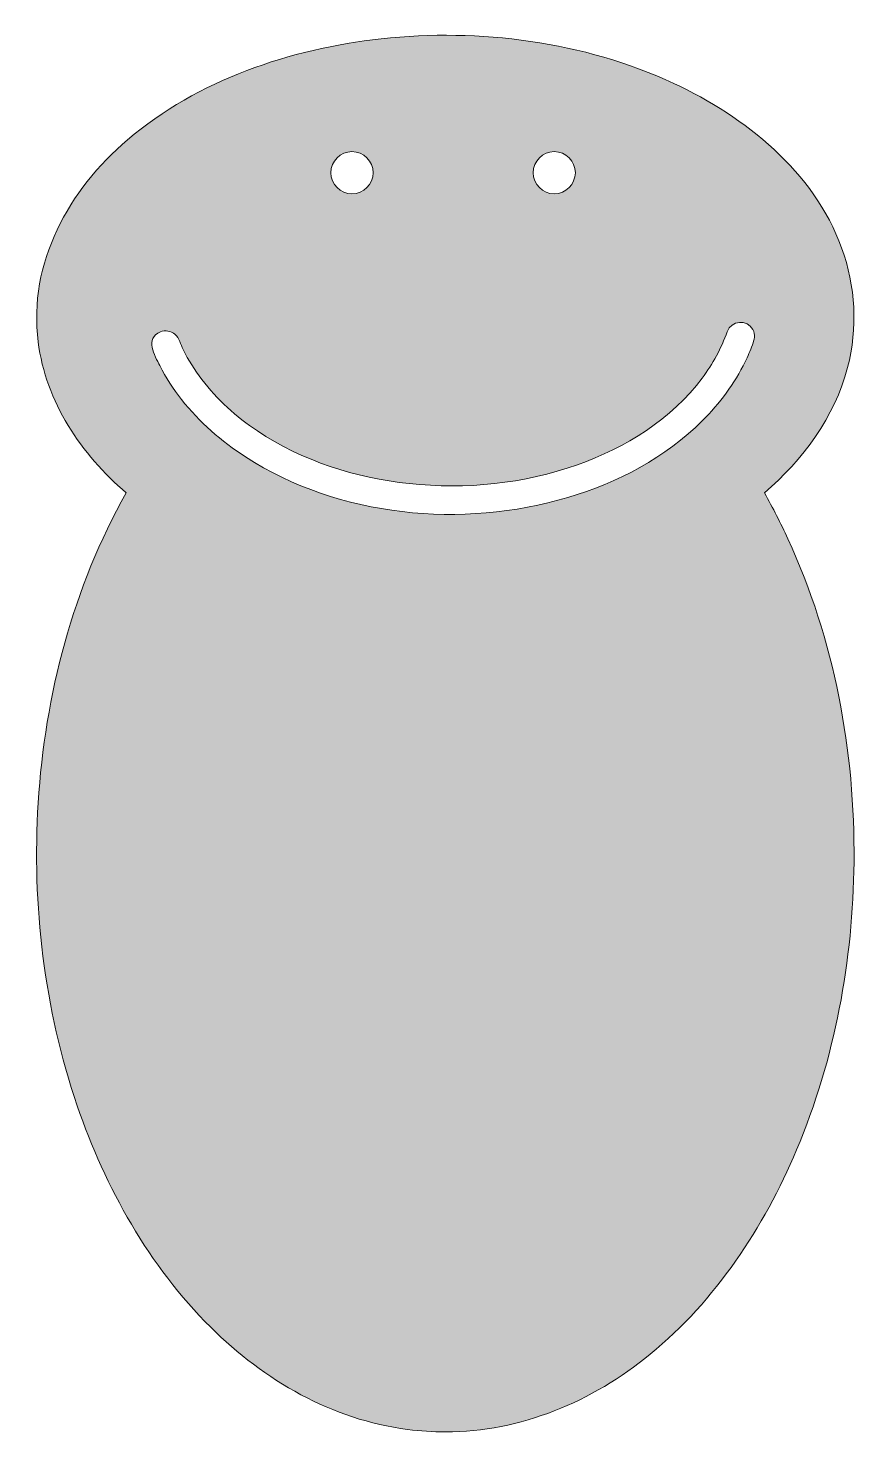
# Model space of a CAD drawing. Header units: inches. Extents: x -1 to 60, y 0 to 102.
import ezdxf

# ---------------------------------------------------------------- set-up
doc = ezdxf.new("R2010")
doc.units = ezdxf.units.IN
doc.header["$MEASUREMENT"] = 0
doc.layers.add('Layer 1', color=7, linetype='Continuous')

msp = doc.modelspace()

# ---------------------------------------------------------------- hatches: boundary and pattern name
at = {"layer": 'Layer 1', "true_color": 0x8fd3d1}
h = msp.add_hatch(color=133, dxfattribs=at)
h.dxf.hatch_style = 2
edge = h.paths.add_edge_path()
edge.add_spline(control_points=[(44.61, 5.65), (49.37, 9.56), (52.87, 14.87), (55.25, 20.51), (58.04, 27.12), (59.36, 34.31), (59.43, 41.46), (59.51, 49.51), (58, 57.65), (54.62, 64.98), (54.1, 66.11), (53.53, 67.22), (52.92, 68.31), (55.72, 70.72), (58.01, 73.82), (58.96, 77.43), (59.71, 80.3), (59.55, 83.35), (58.53, 86.14), (56.5, 91.69), (51.55, 95.67), (46.33, 98.1), (39.76, 101.16), (32.23, 102.13), (25.05, 101.35), (18.45, 100.63), (11.73, 98.35), (6.62, 94), (2.33, 90.35), (-0.61, 85.06), (0.12, 79.3), (0.67, 74.93), (3.24, 71.13), (6.52, 68.31), (2.64, 61.45), (0.61, 53.61), (0.12, 45.77), (-0.34, 38.34), (0.55, 30.78), (2.96, 23.73), (5, 17.77), (8.17, 12.08), (12.66, 7.61), (16.55, 3.75), (21.49, 0.88), (26.98, 0.18), (27.89, 0.06), (28.8, 0), (29.72, 0), (35.2, 0), (40.4, 2.2), (44.61, 5.65)], knot_values=[0, 0, 0, 0, 1, 1, 1, 2, 2, 2, 3, 3, 3, 4, 4, 4, 5, 5, 5, 6, 6, 6, 7, 7, 7, 8, 8, 8, 9, 9, 9, 10, 10, 10, 11, 11, 11, 12, 12, 12, 13, 13, 13, 14, 14, 14, 15, 15, 15, 16, 16, 16, 17, 17, 17, 17], degree=3, periodic=1)
edge = h.paths.add_edge_path()
edge.add_spline(control_points=[(39.17, 91.6), (39.17, 90.77), (38.47, 90.07), (37.63, 90.07), (36.8, 90.07), (36.1, 90.77), (36.1, 91.6), (36.1, 92.44), (36.8, 93.14), (37.63, 93.14), (38.47, 93.14), (39.17, 92.44), (39.17, 91.6)], knot_values=[0, 0, 0, 0, 1, 1, 1, 2, 2, 2, 3, 3, 3, 4, 4, 4, 4], degree=3, periodic=1)
edge = h.paths.add_edge_path()
edge.add_spline(control_points=[(24.47, 91.6), (24.47, 90.77), (23.77, 90.07), (22.93, 90.07), (22.09, 90.07), (21.39, 90.77), (21.39, 91.6), (21.39, 92.44), (22.09, 93.14), (22.93, 93.14), (23.77, 93.14), (24.47, 92.44), (24.47, 91.6)], knot_values=[0, 0, 0, 0, 1, 1, 1, 2, 2, 2, 3, 3, 3, 4, 4, 4, 4], degree=3, periodic=1)
edge = h.paths.add_edge_path()
edge.add_spline(control_points=[(10.06, 79.85), (10.37, 79.58), (10.49, 79.1), (10.66, 78.74), (11.04, 77.97), (11.49, 77.25), (12.01, 76.57), (13.13, 75.1), (14.52, 73.85), (16.06, 72.82), (19.32, 70.63), (23.2, 69.41), (27.09, 68.99), (31.19, 68.55), (35.43, 68.97), (39.32, 70.36), (42.82, 71.6), (46.16, 73.67), (48.4, 76.67), (49.16, 77.7), (49.79, 78.83), (50.21, 80.04), (50.49, 80.87), (51.66, 80.97), (52.08, 80.2), (52.28, 79.82), (52.18, 79.46), (52.04, 79.08), (51.89, 78.66), (51.71, 78.25), (51.51, 77.85), (50.74, 76.25), (49.66, 74.82), (48.41, 73.57), (45.72, 70.88), (42.25, 69.05), (38.63, 67.98), (30.96, 65.7), (21.98, 66.54), (15.2, 70.93), (13.44, 72.07), (11.84, 73.46), (10.54, 75.11), (9.94, 75.88), (9.4, 76.7), (8.96, 77.57), (8.58, 78.3), (7.87, 79.57), (9, 80.03), (9.36, 80.17), (9.77, 80.11), (10.06, 79.85)], knot_values=[0, 0, 0, 0, 1, 1, 1, 2, 2, 2, 3, 3, 3, 4, 4, 4, 5, 5, 5, 6, 6, 6, 7, 7, 7, 8, 8, 8, 9, 9, 9, 10, 10, 10, 11, 11, 11, 12, 12, 12, 13, 13, 13, 14, 14, 14, 15, 15, 15, 16, 16, 16, 17, 17, 17, 17], degree=3, periodic=1)

# ---------------------------------------------------------------- linework, layer by layer
at = {"layer": 'Layer 1', "lineweight": 0}
for points, knots in [([(44.61, 5.65), (49.37, 9.56), (52.87, 14.87), (55.25, 20.51), (58.04, 27.12), (59.36, 34.31), (59.43, 41.46), (59.51, 49.51), (58, 57.65), (54.62, 64.98), (54.1, 66.11), (53.53, 67.22), (52.92, 68.31), (55.72, 70.72), (58.01, 73.82), (58.96, 77.43), (59.71, 80.3), (59.55, 83.35), (58.53, 86.14), (56.5, 91.69), (51.55, 95.67), (46.33, 98.1), (39.76, 101.16), (32.23, 102.13), (25.05, 101.35), (18.45, 100.63), (11.73, 98.35), (6.62, 94), (2.33, 90.35), (-0.61, 85.06), (0.12, 79.3), (0.67, 74.93), (3.24, 71.13), (6.52, 68.31), (2.64, 61.45), (0.61, 53.61), (0.12, 45.77), (-0.34, 38.34), (0.55, 30.78), (2.96, 23.73), (5, 17.77), (8.17, 12.08), (12.66, 7.61), (16.55, 3.75), (21.49, 0.88), (26.98, 0.18), (27.89, 0.06), (28.8, 0), (29.72, 0), (35.2, 0), (40.4, 2.2), (44.61, 5.65)], [0, 0, 0, 0, 1, 1, 1, 2, 2, 2, 3, 3, 3, 4, 4, 4, 5, 5, 5, 6, 6, 6, 7, 7, 7, 8, 8, 8, 9, 9, 9, 10, 10, 10, 11, 11, 11, 12, 12, 12, 13, 13, 13, 14, 14, 14, 15, 15, 15, 16, 16, 16, 17, 17, 17, 17]), ([(24.47, 91.6), (24.47, 90.77), (23.77, 90.07), (22.93, 90.07), (22.09, 90.07), (21.39, 90.77), (21.39, 91.6), (21.39, 92.44), (22.09, 93.14), (22.93, 93.14), (23.77, 93.14), (24.47, 92.44), (24.47, 91.6)], [0, 0, 0, 0, 1, 1, 1, 2, 2, 2, 3, 3, 3, 4, 4, 4, 4]), ([(39.17, 91.6), (39.17, 90.77), (38.47, 90.07), (37.63, 90.07), (36.8, 90.07), (36.1, 90.77), (36.1, 91.6), (36.1, 92.44), (36.8, 93.14), (37.63, 93.14), (38.47, 93.14), (39.17, 92.44), (39.17, 91.6)], [0, 0, 0, 0, 1, 1, 1, 2, 2, 2, 3, 3, 3, 4, 4, 4, 4]), ([(10.06, 79.85), (10.37, 79.58), (10.49, 79.1), (10.66, 78.74), (11.04, 77.97), (11.49, 77.25), (12.01, 76.57), (13.13, 75.1), (14.52, 73.85), (16.06, 72.82), (19.32, 70.63), (23.2, 69.41), (27.09, 68.99), (31.19, 68.55), (35.43, 68.97), (39.32, 70.36), (42.82, 71.6), (46.16, 73.67), (48.4, 76.67), (49.16, 77.7), (49.79, 78.83), (50.21, 80.04), (50.49, 80.87), (51.66, 80.97), (52.08, 80.2), (52.28, 79.82), (52.18, 79.46), (52.04, 79.08), (51.89, 78.66), (51.71, 78.25), (51.51, 77.85), (50.74, 76.25), (49.66, 74.82), (48.41, 73.57), (45.72, 70.88), (42.25, 69.05), (38.63, 67.98), (30.96, 65.7), (21.98, 66.54), (15.2, 70.93), (13.44, 72.07), (11.84, 73.46), (10.54, 75.11), (9.94, 75.88), (9.4, 76.7), (8.96, 77.57), (8.58, 78.3), (7.87, 79.57), (9, 80.03), (9.36, 80.17), (9.77, 80.11), (10.06, 79.85)], [0, 0, 0, 0, 1, 1, 1, 2, 2, 2, 3, 3, 3, 4, 4, 4, 5, 5, 5, 6, 6, 6, 7, 7, 7, 8, 8, 8, 9, 9, 9, 10, 10, 10, 11, 11, 11, 12, 12, 12, 13, 13, 13, 14, 14, 14, 15, 15, 15, 16, 16, 16, 17, 17, 17, 17])]:
    msp.add_open_spline(points, degree=3, knots=knots, dxfattribs=at)

doc.saveas('drawing.dxf')
